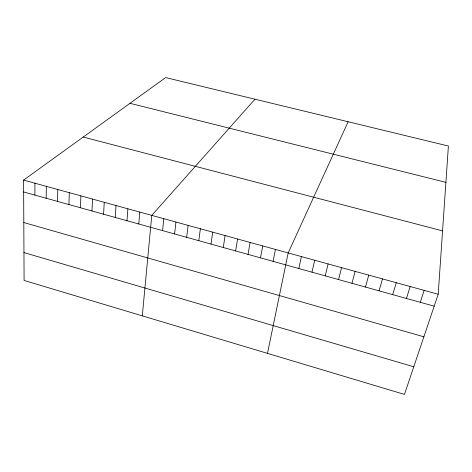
<?xml version="1.0" encoding="UTF-8"?>
<svg xmlns="http://www.w3.org/2000/svg" width="472" height="472" viewBox="0 0 472 472"><rect width="100%" height="100%" fill="white"/><g stroke="black" fill="none" stroke-linecap="round" stroke-linejoin="round"><path stroke-width="0.71" d="M34.887 195.095L34.934 183.219M46.179 198.234L46.327 186.352M57.531 201.397L57.785 189.508M68.947 204.571L69.301 192.682M80.423 207.763L80.889 195.868M91.969 210.972L92.536 199.078M103.575 214.205L104.253 202.299M115.245 217.45L116.029 205.544M438.205 294.245L448.4 146.025L165.625 77.579L23.6 180.097L24.09 280.439L404.469 394.421L438.205 294.245L23.6 180.097M126.98 220.713L127.877 208.807M138.78 223.999L139.789 212.087M142.296 315.862L151.772 215.385L254.963 99.203M162.58 230.619L163.819 218.701M174.581 233.959L175.938 222.041M186.652 237.316L188.121 225.392M198.789 240.69L200.382 228.767M210.996 244.089L212.707 232.159M223.274 247.505L225.103 235.575M235.622 250.939L237.575 239.009M248.036 254.39L250.119 242.46M260.526 257.865L262.733 245.93M273.087 261.358L275.418 249.428M267.494 353.375L288.18 252.939L348.135 121.758M298.817 268.515L301.407 256.579M311.986 272.185L314.718 260.243M325.237 275.866L328.105 263.931M338.572 279.577L341.575 267.636M351.982 283.306L355.127 271.37M365.476 287.059L368.762 275.123M379.051 290.84L382.479 278.899M392.71 294.64L396.279 282.698M406.451 298.463L410.168 286.522M420.275 302.304L424.145 290.374M129.971 103.315L445.904 182.357M83.231 137.051L442.565 230.867M23.659 191.974L434.187 306.175M23.806 222.548L423.874 336.807M23.954 252.591L413.779 366.768"/></g></svg>
